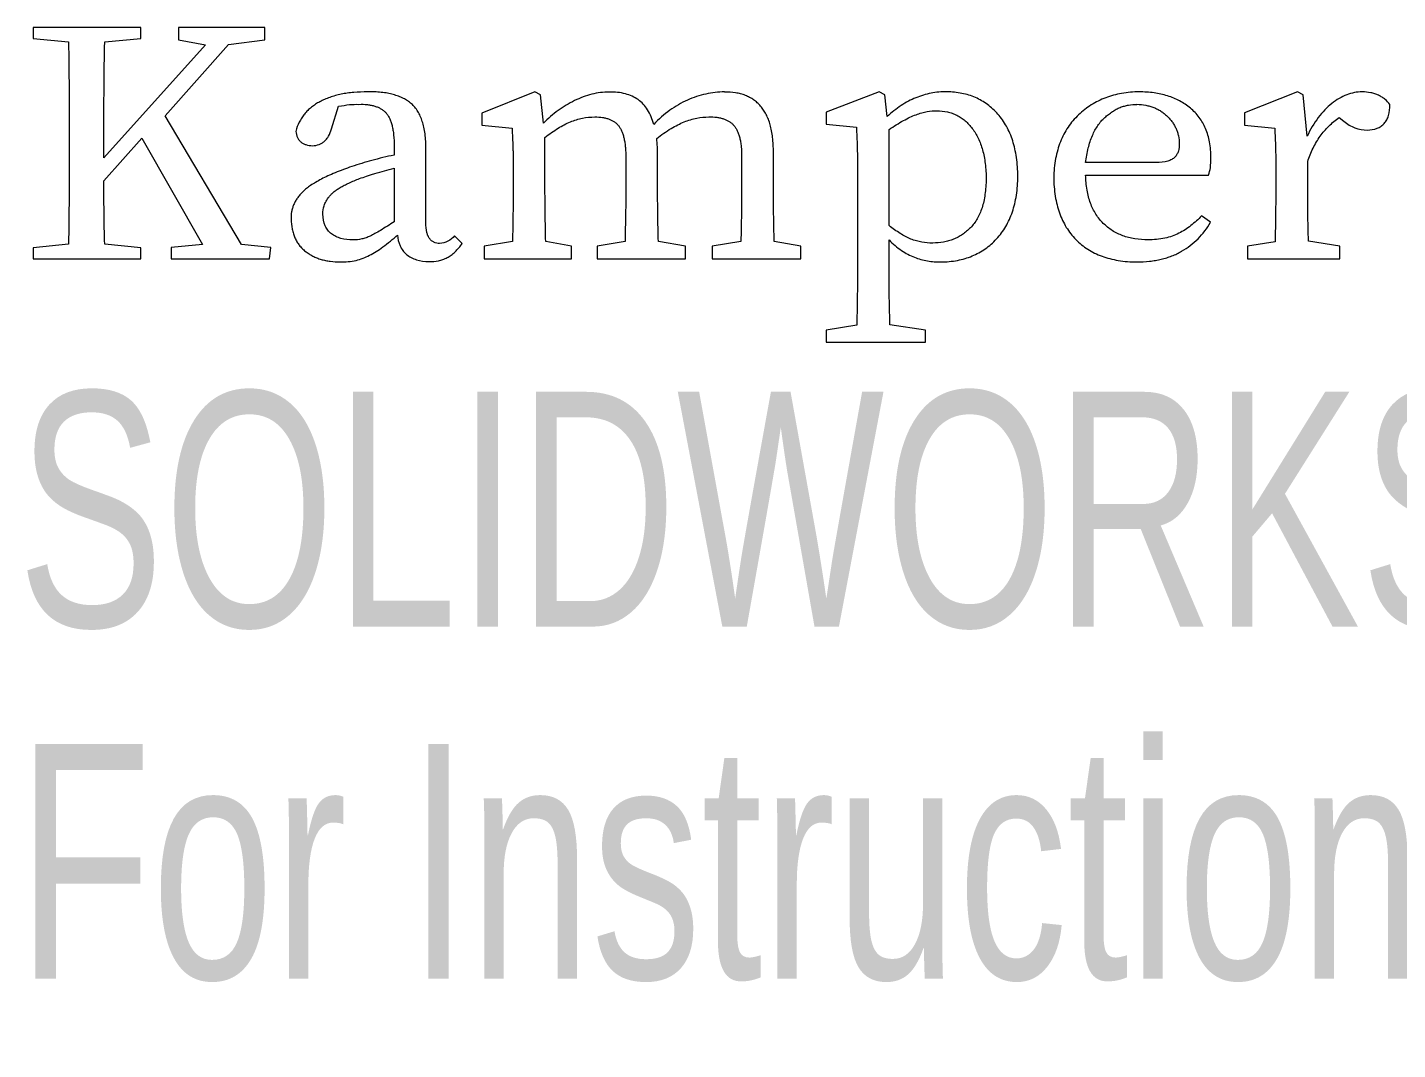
# Model space of a CAD drawing. Header units: inches. Extents: x -4.85 to 4.86, y -2.39 to 1.81.
# Drawn here: x -4.843 to -3.732, y -2.391 to -1.562 of the extents above; entities that cross this region are included whole.
import ezdxf

# ---------------------------------------------------------------- set-up
doc = ezdxf.new("R2010")
doc.units = ezdxf.units.IN
doc.header["$MEASUREMENT"] = 0
doc.styles.add('SLDTEXTSTYLE0', font='TXT', dxfattribs={"width": 0.7})

msp = doc.modelspace()

# ---------------------------------------------------------------- linework, layer by layer
at = {"color": 7, "linetype": 'Continuous', "lineweight": 18}
for p, q in [((-4.7511, -1.5623), (-4.8384, -1.5623)), ((-4.8384, -1.5623), (-4.8384, -1.5713)), ((-4.7511, -1.5713), (-4.7511, -1.5623)), ((-4.6506, -1.5623), (-4.7207, -1.5623)), ((-4.7207, -1.5623), (-4.7207, -1.5724)), ((-4.6506, -1.5724), (-4.6506, -1.5623)), ((-4.8384, -1.5713), (-4.8099, -1.574)), ((-4.6987, -1.5765), (-4.7811, -1.668)), ((-4.7805, -1.5741), (-4.7511, -1.5713)), ((-4.7316, -1.634), (-4.6801, -1.5762)), ((-4.7207, -1.5724), (-4.6987, -1.5765)), ((-4.6801, -1.5762), (-4.6506, -1.5724)), ((-4.4318, -1.6146), (-4.4748, -1.6318)), ((-4.4272, -1.6171), (-4.4318, -1.6146)), ((-4.4248, -1.6399), (-4.4272, -1.6171)), ((-4.2781, -1.6147), (-4.278, -1.6146)), ((-4.1527, -1.6145), (-4.1956, -1.6309)), ((-4.1481, -1.6171), (-4.1527, -1.6145)), ((-4.1463, -1.6346), (-4.1481, -1.6171)), ((-3.9419, -1.6146), (-3.9418, -1.6145)), ((-3.8135, -1.6145), (-3.8565, -1.6317)), ((-3.809, -1.6171), (-3.8135, -1.6145)), ((-3.8057, -1.6505), (-3.809, -1.6171)), ((-4.5966, -1.6446), (-4.5909, -1.6263)), ((-4.4748, -1.6318), (-4.4748, -1.6415)), ((-4.1956, -1.6309), (-4.1956, -1.6407)), ((-3.9437, -1.6247), (-3.9437, -1.6246)), ((-3.8565, -1.6317), (-3.8565, -1.6415)), ((-4.6695, -1.7383), (-4.7316, -1.634)), ((-4.4748, -1.6415), (-4.4503, -1.644)), ((-4.1956, -1.6407), (-4.1712, -1.6431)), ((-3.8565, -1.6415), (-3.832, -1.6441)), ((-3.7797, -1.6354), (-3.7759, -1.6384)), ((-4.8093, -1.649), (-4.8093, -1.6632)), ((-4.7811, -1.668), (-4.7811, -1.6498)), ((-4.7811, -1.6867), (-4.7504, -1.6522)), ((-4.7504, -1.6522), (-4.7012, -1.7383)), ((-4.4236, -1.6918), (-4.4236, -1.6515)), ((-4.1445, -1.723), (-4.1445, -1.6451)), ((-4.5459, -1.6587), (-4.5459, -1.6658)), ((-4.5202, -1.7208), (-4.5201, -1.6607)), ((-4.3323, -1.6918), (-4.3323, -1.6661)), ((-4.2384, -1.6918), (-4.2384, -1.6633)), ((-4.5459, -1.6763), (-4.5459, -1.7198)), ((-4.3581, -1.6683), (-4.3581, -1.6917)), ((-4.2642, -1.6677), (-4.2642, -1.6917)), ((-3.928, -1.6719), (-3.9853, -1.6719)), ((-3.8053, -1.6915), (-3.8053, -1.6711)), ((-4.4494, -1.6785), (-4.4494, -1.6917)), ((-4.1703, -1.6778), (-4.1702, -1.7568)), ((-4.0659, -1.6853), (-4.0659, -1.6853)), ((-3.9853, -1.6821), (-3.8858, -1.682)), ((-3.8312, -1.6786), (-3.8311, -1.6918)), ((-4.6036, -1.7136), (-4.6036, -1.7136)), ((-3.884, -1.7203), (-3.8914, -1.715)), ((-4.4907, -1.7374), (-4.4969, -1.7312)), ((-4.8099, -1.7381), (-4.8384, -1.7409)), ((-4.8384, -1.7409), (-4.8384, -1.7498)), ((-4.7511, -1.7409), (-4.7805, -1.7381)), ((-4.7511, -1.7498), (-4.7511, -1.7409)), ((-4.7012, -1.7383), (-4.7266, -1.7408)), ((-4.7266, -1.7408), (-4.7266, -1.7498)), ((-4.6459, -1.7408), (-4.6695, -1.7383)), ((-4.647, -1.7498), (-4.6459, -1.7408)), ((-4.45, -1.7359), (-4.4729, -1.7397)), ((-4.4729, -1.7397), (-4.4729, -1.7498)), ((-4.402, -1.7397), (-4.423, -1.7359)), ((-4.402, -1.7498), (-4.402, -1.7397)), ((-4.3587, -1.7359), (-4.3812, -1.7397)), ((-4.3812, -1.7397), (-4.3812, -1.7498)), ((-4.3096, -1.7397), (-4.3317, -1.7359)), ((-4.3096, -1.7498), (-4.3096, -1.7397)), ((-4.2648, -1.7359), (-4.2881, -1.7397)), ((-4.2881, -1.7397), (-4.2881, -1.7498)), ((-4.2161, -1.7397), (-4.2378, -1.7359)), ((-4.2161, -1.7498), (-4.2161, -1.7397)), ((-4.1447, -1.7565), (-4.1447, -1.7346)), ((-3.8318, -1.7362), (-3.854, -1.7397)), ((-3.854, -1.7397), (-3.854, -1.7498)), ((-3.7793, -1.7397), (-3.8047, -1.7356)), ((-3.7793, -1.7498), (-3.7793, -1.7397)), ((-4.8384, -1.7498), (-4.7511, -1.7498)), ((-4.7266, -1.7498), (-4.647, -1.7498)), ((-4.5177, -1.7522), (-4.5177, -1.7522)), ((-4.4729, -1.7498), (-4.402, -1.7498)), ((-4.3812, -1.7498), (-4.3096, -1.7498)), ((-4.2881, -1.7498), (-4.2161, -1.7498)), ((-3.854, -1.7498), (-3.7793, -1.7498)), ((-4.1709, -1.8036), (-4.1956, -1.8077)), ((-4.1956, -1.8077), (-4.1956, -1.8175)), ((-4.1152, -1.8077), (-4.144, -1.8033)), ((-4.1152, -1.8175), (-4.1152, -1.8077)), ((-4.1956, -1.8175), (-4.1152, -1.8175))]:
    msp.add_line(p, q, dxfattribs=at)
for points in [[(-4.8099, -1.574), (-4.8094, -1.599), (-4.8092, -1.624), (-4.8093, -1.649)], [(-4.3323, -1.6661), (-4.3323, -1.6615), (-4.3326, -1.6569), (-4.333, -1.6523)], [(-4.8093, -1.6632), (-4.8092, -1.6882), (-4.8094, -1.7132), (-4.8099, -1.7381)], [(-4.1702, -1.7568), (-4.1703, -1.7724), (-4.1705, -1.788), (-4.1709, -1.8036)], [(-4.144, -1.8033), (-4.1444, -1.7877), (-4.1446, -1.7721), (-4.1447, -1.7565)]]:
    msp.add_open_spline(points, degree=3, dxfattribs=at)
for points, knots in [([(-4.7811, -1.6498), (-4.7812, -1.637), (-4.7811, -1.6118), (-4.7808, -1.5865), (-4.7805, -1.5741)], [0, 0, 0, 0, 0.507105, 1, 1, 1, 1]), ([(-4.5675, -1.6146), (-4.5712, -1.6146), (-4.5767, -1.6148), (-4.5838, -1.6156), (-4.5888, -1.6164), (-4.5935, -1.6176), (-4.598, -1.619), (-4.6022, -1.6206), (-4.6061, -1.6225), (-4.6097, -1.6246), (-4.613, -1.627), (-4.616, -1.6296), (-4.6186, -1.6325), (-4.6209, -1.6357), (-4.6235, -1.6403), (-4.6249, -1.644), (-4.6256, -1.6466)], [0, 0, 0, 0, 0.156411, 0.229623, 0.299388, 0.366625, 0.431488, 0.494257, 0.55473, 0.613286, 0.670213, 0.724938, 0.779239, 0.833326, 0.887511, 1, 1, 1, 1]), ([(-4.5201, -1.6607), (-4.5202, -1.6567), (-4.5204, -1.6508), (-4.5217, -1.6434), (-4.5229, -1.6386), (-4.5246, -1.6343), (-4.5266, -1.6304), (-4.529, -1.6271), (-4.5318, -1.6242), (-4.5349, -1.6218), (-4.5384, -1.6197), (-4.5424, -1.6181), (-4.5467, -1.6167), (-4.5513, -1.6156), (-4.5583, -1.6147), (-4.5638, -1.6144), (-4.5675, -1.6146)], [0, 0, 0, 0, 0.156776, 0.226424, 0.290872, 0.350909, 0.406438, 0.459374, 0.510179, 0.560681, 0.613498, 0.668851, 0.72665, 0.788416, 0.854532, 1, 1, 1, 1]), ([(-4.3715, -1.6147), (-4.3763, -1.6147), (-4.3835, -1.6157), (-4.3928, -1.6186), (-4.3997, -1.6216), (-4.4065, -1.6253), (-4.4152, -1.6311), (-4.4212, -1.6361), (-4.4248, -1.6399)], [0, 0, 0, 0, 0.235757, 0.357352, 0.483645, 0.612514, 0.740469, 1, 1, 1, 1]), ([(-4.3354, -1.641), (-4.3365, -1.6368), (-4.3388, -1.6309), (-4.3437, -1.6245), (-4.348, -1.6207), (-4.3529, -1.618), (-4.3607, -1.6152), (-4.3671, -1.6147), (-4.3715, -1.6147)], [0, 0, 0, 0, 0.265183, 0.383, 0.495944, 0.610298, 0.729842, 1, 1, 1, 1]), ([(-4.278, -1.6146), (-4.2831, -1.6147), (-4.2909, -1.6155), (-4.3008, -1.6183), (-4.3083, -1.6211), (-4.3155, -1.6249), (-4.325, -1.631), (-4.3314, -1.6368), (-4.3354, -1.641)], [0, 0, 0, 0, 0.236183, 0.356055, 0.478477, 0.603983, 0.731973, 1, 1, 1, 1]), ([(-4.2384, -1.6633), (-4.2384, -1.6594), (-4.2387, -1.6536), (-4.2399, -1.6462), (-4.2409, -1.6413), (-4.2424, -1.6369), (-4.2442, -1.6329), (-4.2463, -1.6293), (-4.2487, -1.6261), (-4.2514, -1.6233), (-4.2544, -1.621), (-4.2577, -1.619), (-4.2612, -1.6174), (-4.265, -1.6161), (-4.2707, -1.615), (-4.275, -1.6146), (-4.2781, -1.6147)], [0, 0, 0, 0, 0.165769, 0.240353, 0.310101, 0.375194, 0.43611, 0.493295, 0.548303, 0.601633, 0.654503, 0.707701, 0.761248, 0.816837, 0.874779, 1, 1, 1, 1]), ([(-4.0978, -1.6146), (-4.1021, -1.6144), (-4.1086, -1.6151), (-4.1169, -1.6171), (-4.123, -1.6193), (-4.1291, -1.6221), (-4.1371, -1.6269), (-4.1427, -1.6313), (-4.1463, -1.6346)], [0, 0, 0, 0, 0.239377, 0.358024, 0.478935, 0.602782, 0.729603, 1, 1, 1, 1]), ([(-4.0402, -1.6831), (-4.0403, -1.6779), (-4.0408, -1.6705), (-4.0426, -1.6608), (-4.0443, -1.6543), (-4.0466, -1.6482), (-4.0493, -1.6425), (-4.0526, -1.6373), (-4.0563, -1.6326), (-4.0604, -1.6285), (-4.0648, -1.6248), (-4.0696, -1.6217), (-4.0746, -1.6191), (-4.08, -1.6171), (-4.0877, -1.6152), (-4.0937, -1.6146), (-4.0978, -1.6146)], [0, 0, 0, 0, 0.152677, 0.223074, 0.290612, 0.354644, 0.416719, 0.477242, 0.536583, 0.594957, 0.651587, 0.707366, 0.763647, 0.820243, 0.877853, 1, 1, 1, 1]), ([(-3.9418, -1.6145), (-3.9466, -1.6146), (-3.9537, -1.6152), (-3.9627, -1.6172), (-3.9691, -1.6192), (-3.9751, -1.6219), (-3.9808, -1.6251), (-3.9861, -1.6288), (-3.9911, -1.6331), (-3.9957, -1.6379), (-3.9997, -1.6432), (-4.0031, -1.6489), (-4.0059, -1.6551), (-4.0081, -1.6617), (-4.0104, -1.6713), (-4.0111, -1.6789), (-4.0112, -1.684)], [0, 0, 0, 0, 0.130565, 0.192022, 0.252335, 0.311858, 0.370885, 0.429954, 0.490085, 0.550334, 0.610105, 0.670059, 0.731204, 0.794561, 0.859957, 1, 1, 1, 1]), ([(-3.8837, -1.6678), (-3.8837, -1.6636), (-3.8843, -1.6574), (-3.8861, -1.6496), (-3.888, -1.6444), (-3.8903, -1.6396), (-3.8932, -1.6352), (-3.8965, -1.6312), (-3.9004, -1.6277), (-3.9046, -1.6246), (-3.9091, -1.6219), (-3.9139, -1.6196), (-3.9189, -1.6177), (-3.9243, -1.6163), (-3.9319, -1.6149), (-3.9378, -1.6146), (-3.9419, -1.6146)], [0, 0, 0, 0, 0.14159, 0.206425, 0.268575, 0.328454, 0.386879, 0.444623, 0.502839, 0.561328, 0.619944, 0.679214, 0.739219, 0.801177, 0.86481, 1, 1, 1, 1]), ([(-3.7611, -1.6146), (-3.7654, -1.6146), (-3.7719, -1.6159), (-3.78, -1.6199), (-3.786, -1.624), (-3.7917, -1.6292), (-3.7989, -1.6377), (-3.8032, -1.6452), (-3.8057, -1.6505)], [0, 0, 0, 0, 0.213705, 0.326515, 0.447683, 0.575506, 0.708854, 1, 1, 1, 1]), ([(-3.7388, -1.6249), (-3.7398, -1.6233), (-3.7418, -1.6212), (-3.745, -1.6188), (-3.7479, -1.6173), (-3.7509, -1.6161), (-3.7553, -1.6149), (-3.7588, -1.6146), (-3.7611, -1.6146)], [0, 0, 0, 0, 0.221959, 0.340492, 0.466629, 0.598279, 0.728923, 1, 1, 1, 1]), ([(-4.5909, -1.6263), (-4.5879, -1.6258), (-4.5825, -1.6248), (-4.577, -1.6246), (-4.5745, -1.6247)], [0, 0, 0, 0, 0.542442, 1, 1, 1, 1]), ([(-4.5745, -1.6247), (-4.5721, -1.6246), (-4.5688, -1.6247), (-4.5645, -1.6253), (-4.5616, -1.6261), (-4.559, -1.627), (-4.5566, -1.6282), (-4.5545, -1.6297), (-4.5526, -1.6314), (-4.551, -1.6335), (-4.5496, -1.6359), (-4.5484, -1.6387), (-4.5475, -1.642), (-4.5468, -1.6456), (-4.546, -1.6512), (-4.5459, -1.6557), (-4.5459, -1.6587)], [0, 0, 0, 0, 0.133605, 0.193644, 0.250044, 0.303381, 0.353285, 0.402638, 0.450141, 0.49901, 0.552824, 0.611229, 0.674685, 0.745541, 0.823456, 1, 1, 1, 1]), ([(-4.1445, -1.6451), (-4.1408, -1.6425), (-4.1353, -1.639), (-4.1279, -1.6351), (-4.123, -1.6331), (-4.1183, -1.6316), (-4.1126, -1.6303), (-4.1085, -1.6298), (-4.1058, -1.6299)], [0, 0, 0, 0, 0.322375, 0.462367, 0.588853, 0.70435, 0.811449, 1, 1, 1, 1]), ([(-4.1058, -1.6299), (-4.103, -1.6299), (-4.0988, -1.6303), (-4.0934, -1.6319), (-4.0897, -1.6335), (-4.0862, -1.6355), (-4.0829, -1.638), (-4.0799, -1.6409), (-4.0771, -1.6443), (-4.0745, -1.648), (-4.0722, -1.6522), (-4.0704, -1.6568), (-4.0688, -1.6617), (-4.0676, -1.6671), (-4.0663, -1.675), (-4.066, -1.6811), (-4.0659, -1.6853)], [0, 0, 0, 0, 0.111529, 0.164742, 0.217425, 0.269634, 0.323168, 0.378125, 0.435152, 0.494486, 0.556152, 0.620581, 0.688231, 0.759226, 0.835164, 1, 1, 1, 1]), ([(-3.9853, -1.6719), (-3.9848, -1.6679), (-3.9838, -1.6622), (-3.9818, -1.6549), (-3.9799, -1.6501), (-3.9779, -1.6458), (-3.9755, -1.6419), (-3.9729, -1.6384), (-3.9699, -1.6354), (-3.9668, -1.6329), (-3.9637, -1.6306), (-3.9605, -1.6287), (-3.9573, -1.6271), (-3.9539, -1.626), (-3.9495, -1.6249), (-3.946, -1.6247), (-3.9437, -1.6247)], [0, 0, 0, 0, 0.173193, 0.251437, 0.325598, 0.394422, 0.459785, 0.522621, 0.582832, 0.640802, 0.696369, 0.749545, 0.801554, 0.851327, 0.900892, 1, 1, 1, 1]), ([(-3.9437, -1.6246), (-3.9413, -1.6248), (-3.9378, -1.625), (-3.9333, -1.6262), (-3.9301, -1.6272), (-3.9271, -1.6286), (-3.9243, -1.6301), (-3.9217, -1.6321), (-3.9192, -1.6342), (-3.917, -1.6366), (-3.915, -1.6391), (-3.9133, -1.6417), (-3.9119, -1.6444), (-3.9109, -1.6473), (-3.9097, -1.6513), (-3.9095, -1.6544), (-3.9094, -1.6565)], [0, 0, 0, 0, 0.137941, 0.204171, 0.267944, 0.330807, 0.393, 0.455307, 0.518716, 0.581437, 0.642345, 0.701987, 0.760244, 0.818838, 0.878231, 1, 1, 1, 1]), ([(-3.757, -1.6455), (-3.7543, -1.6455), (-3.7503, -1.6449), (-3.7458, -1.6426), (-3.7432, -1.6403), (-3.7411, -1.6373), (-3.7391, -1.6322), (-3.7388, -1.6279), (-3.7388, -1.6249)], [0, 0, 0, 0, 0.261659, 0.374162, 0.483453, 0.59424, 0.714626, 1, 1, 1, 1]), ([(-4.4236, -1.6515), (-4.4202, -1.6488), (-4.4151, -1.6452), (-4.4081, -1.6412), (-4.4031, -1.6388), (-4.3982, -1.6371), (-4.3916, -1.6354), (-4.3865, -1.6349), (-4.3831, -1.6349)], [0, 0, 0, 0, 0.291019, 0.421039, 0.541955, 0.65749, 0.77132, 1, 1, 1, 1]), ([(-4.3831, -1.6349), (-4.381, -1.6348), (-4.378, -1.6351), (-4.3742, -1.6358), (-4.3716, -1.6366), (-4.3693, -1.6376), (-4.3672, -1.6389), (-4.3654, -1.6404), (-4.3638, -1.6422), (-4.3624, -1.6443), (-4.3612, -1.6467), (-4.3602, -1.6495), (-4.3594, -1.6526), (-4.3588, -1.656), (-4.3582, -1.6613), (-4.3581, -1.6654), (-4.3581, -1.6683)], [0, 0, 0, 0, 0.128889, 0.18622, 0.240943, 0.292458, 0.342592, 0.391428, 0.440193, 0.490984, 0.546208, 0.607066, 0.672269, 0.744773, 0.822604, 1, 1, 1, 1]), ([(-4.333, -1.6523), (-4.3293, -1.6494), (-4.3237, -1.6455), (-4.3161, -1.6413), (-4.3109, -1.6388), (-4.3057, -1.6371), (-4.2991, -1.6354), (-4.294, -1.6349), (-4.2907, -1.6349)], [0, 0, 0, 0, 0.301825, 0.435746, 0.55869, 0.674338, 0.786161, 1, 1, 1, 1]), ([(-4.2907, -1.6349), (-4.2886, -1.6349), (-4.2854, -1.6349), (-4.2815, -1.6357), (-4.2788, -1.6364), (-4.2764, -1.6374), (-4.2742, -1.6386), (-4.2722, -1.64), (-4.2705, -1.6417), (-4.269, -1.6437), (-4.2676, -1.6461), (-4.2666, -1.6488), (-4.2657, -1.6519), (-4.265, -1.6553), (-4.2643, -1.6606), (-4.2642, -1.6648), (-4.2642, -1.6677)], [0, 0, 0, 0, 0.130141, 0.189066, 0.244888, 0.296527, 0.347654, 0.39682, 0.445398, 0.495558, 0.549659, 0.609444, 0.674133, 0.745064, 0.822673, 1, 1, 1, 1]), ([(-4.1712, -1.6431), (-4.1709, -1.6484), (-4.1705, -1.655), (-4.1704, -1.6632), (-4.1703, -1.6695), (-4.1703, -1.6744), (-4.1703, -1.6778)], [0, 0, 0, 0, 0.455808, 0.573357, 0.703831, 1, 1, 1, 1]), ([(-3.8053, -1.6711), (-3.8041, -1.6674), (-3.802, -1.6619), (-3.7983, -1.6552), (-3.7952, -1.6505), (-3.7919, -1.6462), (-3.7869, -1.6409), (-3.7827, -1.6374), (-3.7797, -1.6354)], [0, 0, 0, 0, 0.263537, 0.390067, 0.514117, 0.635945, 0.756853, 1, 1, 1, 1]), ([(-3.7759, -1.6384), (-3.7733, -1.6407), (-3.7673, -1.6442), (-3.7604, -1.6455), (-3.757, -1.6455)], [0, 0, 0, 0, 0.507925, 1, 1, 1, 1]), ([(-4.6256, -1.6466), (-4.6254, -1.6483), (-4.6248, -1.6508), (-4.6231, -1.6536), (-4.6216, -1.6552), (-4.6197, -1.6565), (-4.6165, -1.6578), (-4.6138, -1.6581), (-4.612, -1.6582)], [0, 0, 0, 0, 0.25923, 0.374522, 0.487947, 0.600286, 0.722845, 1, 1, 1, 1]), ([(-4.612, -1.6582), (-4.6102, -1.6582), (-4.6076, -1.6577), (-4.6044, -1.6562), (-4.6024, -1.6547), (-4.6005, -1.6528), (-4.5983, -1.6495), (-4.5972, -1.6466), (-4.5966, -1.6446)], [0, 0, 0, 0, 0.242249, 0.355912, 0.470421, 0.587608, 0.714753, 1, 1, 1, 1]), ([(-4.4503, -1.644), (-4.45, -1.6492), (-4.4497, -1.6558), (-4.4495, -1.6639), (-4.4494, -1.6702), (-4.4494, -1.6751), (-4.4494, -1.6785)], [0, 0, 0, 0, 0.455308, 0.573476, 0.703455, 1, 1, 1, 1]), ([(-3.832, -1.6441), (-3.8318, -1.6493), (-3.8314, -1.6559), (-3.8313, -1.664), (-3.8311, -1.6703), (-3.8311, -1.6752), (-3.8312, -1.6786)], [0, 0, 0, 0, 0.455651, 0.573744, 0.703642, 1, 1, 1, 1]), ([(-4.5459, -1.6658), (-4.552, -1.6671), (-4.5635, -1.6699), (-4.5749, -1.6733), (-4.5803, -1.6751)], [0, 0, 0, 0, 0.52674, 1, 1, 1, 1]), ([(-3.9094, -1.6565), (-3.9093, -1.6586), (-3.9096, -1.6616), (-3.9112, -1.6652), (-3.9129, -1.6676), (-3.9155, -1.6696), (-3.9205, -1.6715), (-3.9248, -1.6719), (-3.928, -1.6719)], [0, 0, 0, 0, 0.219728, 0.320826, 0.424653, 0.535269, 0.662172, 1, 1, 1, 1]), ([(-4.5803, -1.6751), (-4.5848, -1.6767), (-4.5913, -1.6791), (-4.5995, -1.6826), (-4.6047, -1.6852), (-4.6094, -1.6878), (-4.6135, -1.6903), (-4.6169, -1.6928), (-4.6198, -1.6954), (-4.6223, -1.698), (-4.6243, -1.7007), (-4.6261, -1.7033), (-4.6274, -1.7061), (-4.6284, -1.7089), (-4.6294, -1.7127), (-4.6295, -1.7157), (-4.6294, -1.7176)], [0, 0, 0, 0, 0.206818, 0.298688, 0.382598, 0.458728, 0.527004, 0.588844, 0.643888, 0.694338, 0.74227, 0.787503, 0.831156, 0.874051, 0.916155, 1, 1, 1, 1]), ([(-4.5739, -1.6848), (-4.572, -1.6842), (-4.5691, -1.6832), (-4.565, -1.6819), (-4.5575, -1.6796), (-4.5511, -1.6777), (-4.5459, -1.6763)], [0, 0, 0, 0, 0.200506, 0.317983, 0.445201, 1, 1, 1, 1]), ([(-3.8858, -1.682), (-3.885, -1.6801), (-3.8839, -1.6754), (-3.8837, -1.6706), (-3.8837, -1.6678)], [0, 0, 0, 0, 0.423258, 1, 1, 1, 1]), ([(-4.7805, -1.7381), (-4.7808, -1.7293), (-4.7811, -1.7121), (-4.7812, -1.695), (-4.7811, -1.6867)], [0, 0, 0, 0, 0.517032, 1, 1, 1, 1]), ([(-4.6036, -1.7136), (-4.6038, -1.7113), (-4.6032, -1.7077), (-4.6011, -1.7031), (-4.5991, -1.7001), (-4.597, -1.6977), (-4.5949, -1.6958), (-4.5925, -1.6939), (-4.5896, -1.6921), (-4.5862, -1.6902), (-4.581, -1.6877), (-4.5768, -1.686), (-4.5739, -1.6848)], [0, 0, 0, 0, 0.153316, 0.242198, 0.341148, 0.3966, 0.459071, 0.52932, 0.607108, 0.692308, 0.785653, 1, 1, 1, 1]), ([(-4.0659, -1.6853), (-4.066, -1.6895), (-4.0665, -1.6955), (-4.0678, -1.7033), (-4.0692, -1.7084), (-4.071, -1.7132), (-4.0732, -1.7174), (-4.0756, -1.7213), (-4.0786, -1.7247), (-4.0818, -1.7276), (-4.0851, -1.7302), (-4.0887, -1.7324), (-4.0924, -1.7341), (-4.0964, -1.7355), (-4.102, -1.7368), (-4.1064, -1.7371), (-4.1093, -1.7371)], [0, 0, 0, 0, 0.164213, 0.238481, 0.30808, 0.373745, 0.435994, 0.495754, 0.554003, 0.610613, 0.66576, 0.720088, 0.774246, 0.828383, 0.883745, 1, 1, 1, 1]), ([(-4.1026, -1.7524), (-4.0981, -1.7524), (-4.0915, -1.7518), (-4.0831, -1.7498), (-4.0773, -1.7477), (-4.0718, -1.7451), (-4.0666, -1.7419), (-4.0618, -1.7382), (-4.0574, -1.7338), (-4.0534, -1.729), (-4.05, -1.7237), (-4.047, -1.718), (-4.0446, -1.7119), (-4.0427, -1.7053), (-4.0408, -1.6957), (-4.0403, -1.6882), (-4.0402, -1.6831)], [0, 0, 0, 0, 0.127961, 0.188553, 0.247079, 0.304681, 0.362163, 0.419658, 0.478358, 0.537609, 0.597534, 0.658255, 0.720922, 0.78598, 0.853989, 1, 1, 1, 1]), ([(-4.0112, -1.684), (-4.0111, -1.6891), (-4.0106, -1.6966), (-4.0086, -1.7061), (-4.0067, -1.7127), (-4.0041, -1.7188), (-4.0011, -1.7244), (-3.9975, -1.7296), (-3.9934, -1.7343), (-3.9887, -1.7386), (-3.9836, -1.7422), (-3.9781, -1.7454), (-3.972, -1.7479), (-3.9656, -1.7499), (-3.9562, -1.7519), (-3.9488, -1.7524), (-3.9438, -1.7524)], [0, 0, 0, 0, 0.140622, 0.205988, 0.268187, 0.328625, 0.387444, 0.445, 0.5026, 0.55986, 0.617543, 0.675561, 0.735308, 0.796901, 0.861244, 1, 1, 1, 1]), ([(-3.9347, -1.7345), (-3.9383, -1.7346), (-3.9436, -1.7341), (-3.9505, -1.7327), (-3.9552, -1.7313), (-3.9596, -1.7294), (-3.9638, -1.7271), (-3.9675, -1.7243), (-3.9711, -1.7212), (-3.9743, -1.7177), (-3.9771, -1.7138), (-3.9795, -1.7094), (-3.9815, -1.7047), (-3.9831, -1.6996), (-3.9847, -1.692), (-3.9853, -1.6861), (-3.9853, -1.6821)], [0, 0, 0, 0, 0.132032, 0.193598, 0.253171, 0.311203, 0.368296, 0.424961, 0.48207, 0.539835, 0.598281, 0.657582, 0.719835, 0.784097, 0.852359, 1, 1, 1, 1]), ([(-4.4494, -1.6917), (-4.4494, -1.6989), (-4.4495, -1.7137), (-4.4498, -1.7284), (-4.45, -1.7359)], [0, 0, 0, 0, 0.488603, 1, 1, 1, 1]), ([(-4.423, -1.7359), (-4.4232, -1.7283), (-4.4234, -1.7188), (-4.4235, -1.7074), (-4.4236, -1.7003), (-4.4236, -1.6951), (-4.4236, -1.6918)], [0, 0, 0, 0, 0.514022, 0.647073, 0.771799, 1, 1, 1, 1]), ([(-4.3581, -1.6917), (-4.3581, -1.699), (-4.3582, -1.7137), (-4.3586, -1.7284), (-4.3587, -1.7359)], [0, 0, 0, 0, 0.493226, 1, 1, 1, 1]), ([(-4.3317, -1.7359), (-4.3319, -1.7284), (-4.3322, -1.7137), (-4.3323, -1.699), (-4.3323, -1.6918)], [0, 0, 0, 0, 0.509408, 1, 1, 1, 1]), ([(-4.2642, -1.6917), (-4.2642, -1.699), (-4.2643, -1.7137), (-4.2646, -1.7284), (-4.2648, -1.7359)], [0, 0, 0, 0, 0.493217, 1, 1, 1, 1]), ([(-4.2378, -1.7359), (-4.238, -1.7284), (-4.2383, -1.7137), (-4.2384, -1.699), (-4.2384, -1.6918)], [0, 0, 0, 0, 0.509405, 1, 1, 1, 1]), ([(-3.8311, -1.6918), (-3.8312, -1.699), (-3.8313, -1.7138), (-3.8316, -1.7286), (-3.8318, -1.7362)], [0, 0, 0, 0, 0.488577, 1, 1, 1, 1]), ([(-3.8047, -1.7356), (-3.8049, -1.728), (-3.8052, -1.7133), (-3.8053, -1.6986), (-3.8053, -1.6915)], [0, 0, 0, 0, 0.513868, 1, 1, 1, 1]), ([(-4.6294, -1.7176), (-4.6293, -1.7204), (-4.6289, -1.7244), (-4.6276, -1.7295), (-4.6264, -1.733), (-4.6248, -1.7361), (-4.6228, -1.739), (-4.6205, -1.7416), (-4.6178, -1.7439), (-4.6149, -1.7459), (-4.6118, -1.7477), (-4.6085, -1.7492), (-4.6051, -1.7504), (-4.6015, -1.7513), (-4.5962, -1.7522), (-4.5922, -1.7525), (-4.5895, -1.7524)], [0, 0, 0, 0, 0.138521, 0.20179, 0.262775, 0.321874, 0.379684, 0.437606, 0.496042, 0.555189, 0.614664, 0.674415, 0.735167, 0.797777, 0.862722, 1, 1, 1, 1]), ([(-4.5793, -1.7345), (-4.5826, -1.7346), (-4.5873, -1.7341), (-4.5931, -1.732), (-4.5968, -1.7298), (-4.5998, -1.7269), (-4.6028, -1.7216), (-4.6036, -1.7169), (-4.6036, -1.7136)], [0, 0, 0, 0, 0.268589, 0.388832, 0.50367, 0.615927, 0.731155, 1, 1, 1, 1]), ([(-4.5459, -1.7198), (-4.5495, -1.7223), (-4.5547, -1.7255), (-4.5612, -1.7294), (-4.5651, -1.7314), (-4.5686, -1.7329), (-4.5733, -1.7342), (-4.5769, -1.7346), (-4.5793, -1.7345)], [0, 0, 0, 0, 0.354321, 0.494096, 0.608542, 0.709503, 0.80651, 1, 1, 1, 1]), ([(-4.509, -1.7374), (-4.5106, -1.7374), (-4.5129, -1.737), (-4.5156, -1.7354), (-4.5172, -1.7336), (-4.5186, -1.7313), (-4.5199, -1.727), (-4.5202, -1.7234), (-4.5202, -1.7208)], [0, 0, 0, 0, 0.208264, 0.30753, 0.409239, 0.523613, 0.657759, 1, 1, 1, 1]), ([(-3.9438, -1.7524), (-3.9403, -1.7524), (-3.9353, -1.7522), (-3.9287, -1.7512), (-3.9241, -1.7503), (-3.9196, -1.7491), (-3.9154, -1.7476), (-3.9113, -1.7459), (-3.9063, -1.7432), (-3.9004, -1.7393), (-3.8919, -1.7319), (-3.8867, -1.7252), (-3.884, -1.7203)], [0, 0, 0, 0, 0.14424, 0.212917, 0.279475, 0.343363, 0.406239, 0.467904, 0.528467, 0.646834, 0.763838, 1, 1, 1, 1]), ([(-3.8914, -1.715), (-3.894, -1.7179), (-3.8984, -1.7219), (-3.9047, -1.7264), (-3.9097, -1.7293), (-3.9152, -1.7317), (-3.9235, -1.7339), (-3.9301, -1.7345), (-3.9347, -1.7345)], [0, 0, 0, 0, 0.240619, 0.358635, 0.475487, 0.594936, 0.719897, 1, 1, 1, 1]), ([(-4.5895, -1.7524), (-4.5852, -1.7525), (-4.579, -1.7519), (-4.5711, -1.7496), (-4.5657, -1.7471), (-4.5604, -1.744), (-4.5526, -1.7387), (-4.5469, -1.734), (-4.5431, -1.7306)], [0, 0, 0, 0, 0.242699, 0.354978, 0.465267, 0.580875, 0.707447, 1, 1, 1, 1]), ([(-4.5431, -1.7306), (-4.543, -1.7336), (-4.542, -1.7381), (-4.539, -1.7433), (-4.5359, -1.7464), (-4.5321, -1.749), (-4.5261, -1.7515), (-4.5211, -1.7522), (-4.5177, -1.7522)], [0, 0, 0, 0, 0.245656, 0.361287, 0.478747, 0.599074, 0.723907, 1, 1, 1, 1]), ([(-4.4969, -1.7312), (-4.4984, -1.733), (-4.502, -1.7362), (-4.5067, -1.7372), (-4.509, -1.7374)], [0, 0, 0, 0, 0.502097, 1, 1, 1, 1]), ([(-4.1093, -1.7371), (-4.1123, -1.7372), (-4.1167, -1.7368), (-4.1226, -1.7354), (-4.127, -1.7339), (-4.1314, -1.7319), (-4.1374, -1.7284), (-4.1417, -1.7253), (-4.1445, -1.723)], [0, 0, 0, 0, 0.227675, 0.344717, 0.465001, 0.589956, 0.719727, 1, 1, 1, 1]), ([(-4.5177, -1.7522), (-4.5151, -1.7522), (-4.5112, -1.7519), (-4.5063, -1.7505), (-4.5029, -1.749), (-4.4995, -1.747), (-4.4952, -1.7433), (-4.4924, -1.7399), (-4.4907, -1.7374)], [0, 0, 0, 0, 0.240828, 0.356565, 0.472184, 0.59087, 0.71657, 1, 1, 1, 1]), ([(-4.1447, -1.7346), (-4.1416, -1.7378), (-4.1366, -1.7419), (-4.1295, -1.7463), (-4.1242, -1.7487), (-4.1189, -1.7504), (-4.1117, -1.752), (-4.1063, -1.7526), (-4.1026, -1.7524)], [0, 0, 0, 0, 0.281537, 0.409602, 0.532267, 0.651842, 0.768204, 1, 1, 1, 1])]:
    msp.add_open_spline(points, degree=3, knots=knots, dxfattribs=at)

# ---------------------------------------------------------------- texts
at = {"color": 7, "linetype": 'Continuous', "char_height": 0.1903, "attachment_point": 1, "style": 'SLDTEXTSTYLE0'}
for s, insert in [('SOLIDWORKS Educational Product.', (-4.8513, -1.8577)), ('For Instructional Use Only.', (-4.8513, -2.1431))]:
    msp.add_mtext(s, dxfattribs=dict(at, insert=insert))

doc.saveas('drawing.dxf')
